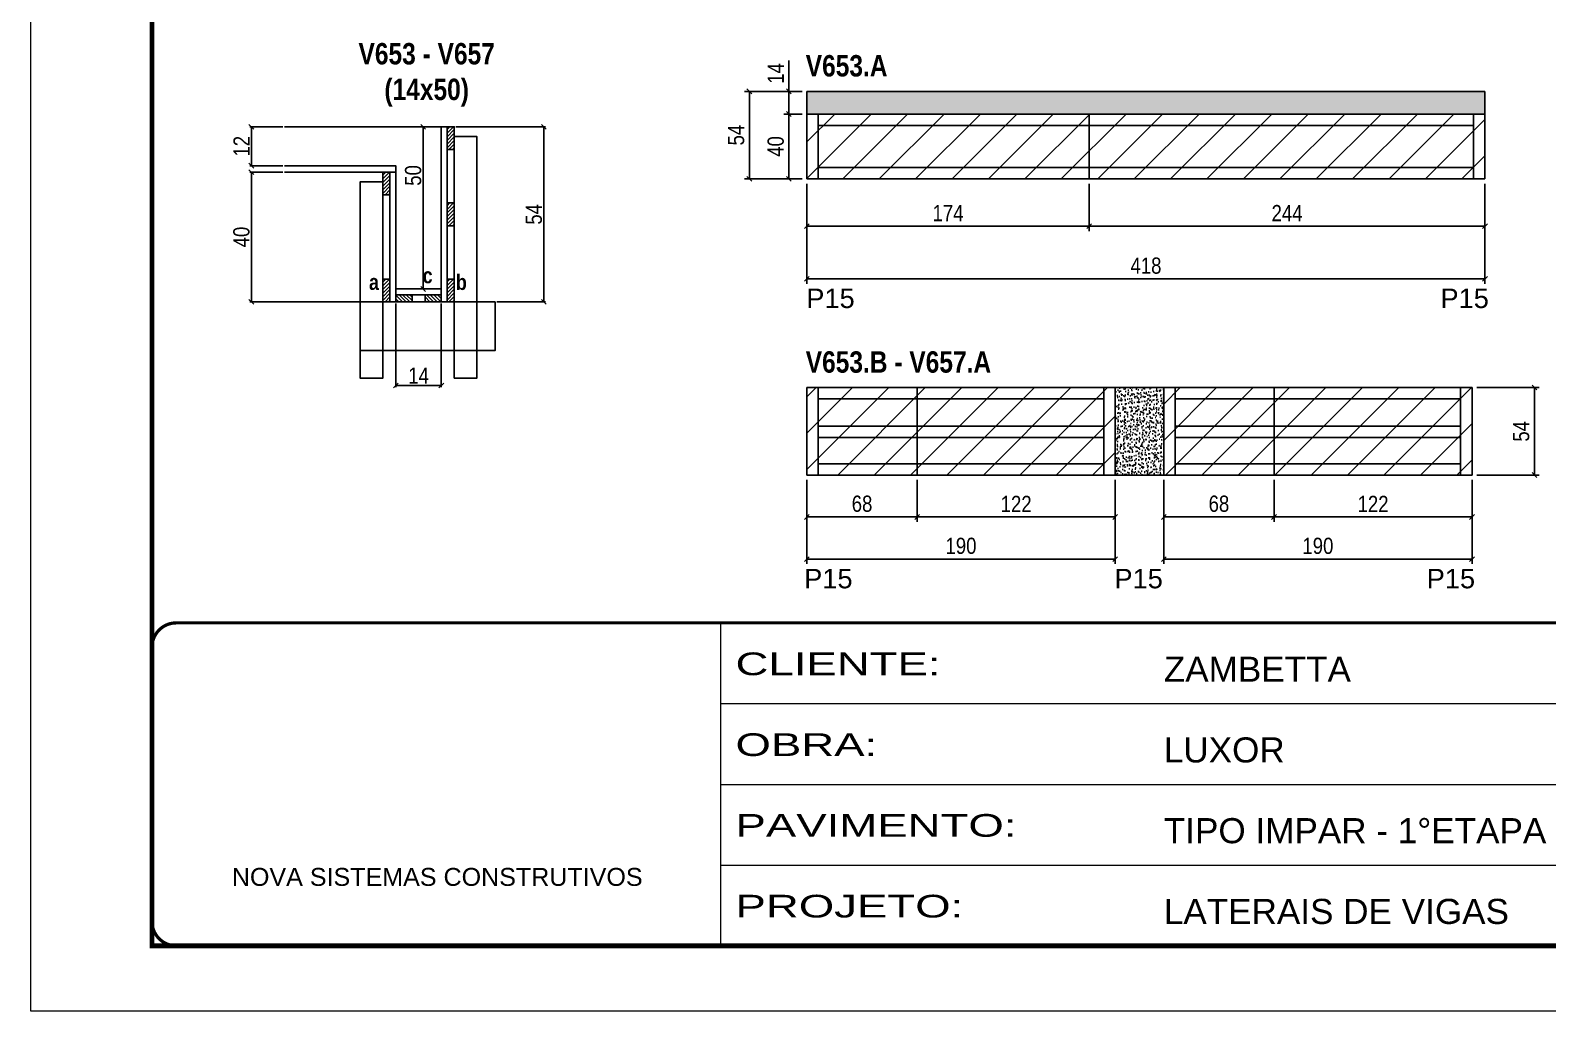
# Model space of a CAD drawing. Extents: x 3309 to 9563, y -2522 to 14608.
# Drawn here: x 8078 to 9013, y 8964 to 9568 of the extents above; entities that cross this region are included whole.
import ezdxf

# ---------------------------------------------------------------- set-up
doc = ezdxf.new("R2010")
doc.units = 0
doc.header["$PDMODE"] = 35
doc.header["$PDSIZE"] = -10
doc.linetypes.add('CONTINUO', pattern=[0])
doc.linetypes.add('DASHED', pattern=[0.75, 0.5, -0.25])
for name, color, linetype in [('5', 5, 'Continuous'), ('COTA', 241, 'Continuous'), ('detalhes', 4, 'Continuous'), ('NOMENCLATURA', 7, 'Continuous'), ('Painéis', 200, 'Continuous'), ('SARR_2.2x7', 40, 'Continuous'), ('SARR_3.5x7', 81, 'Continuous')]:
    doc.layers.add(name, color=color, linetype=linetype)
for name, color, linetype, lineweight in [('CONCRETO', 251, 'Continuous', 25), ('Folhas', 255, 'Continuous', 9), ('Hachura', 251, 'Continuous', 9), ('SARRAFO DE PRESSAO', 251, 'DASHED', 9)]:
    doc.layers.add(name, color=color, linetype=linetype, lineweight=lineweight)
doc.styles.add('ARIAL', font='arial.ttf')
doc.styles.add('COTA TECNICA', font='techl___.ttf', dxfattribs={"height": 10})
doc.styles.add('COTA TECNICA 2X', font='techl___.ttf', dxfattribs={"height": 10})
doc.styles.get("Standard").update_dxf_attribs({"font": 'arial.ttf'})
doc.styles.add('TECNICA', font='techb___.ttf', dxfattribs={"height": 10})
doc.styles.add('Tecnologia', font='')
doc.styles.get('Tecnologia').set_extended_font_data('Forgotten Futurist')
doc.dimstyles.new('PAINEL', dxfattribs={"dimtxt": 10, "dimasz": 3, "dimexe": 3, "dimexo": 3, "dimgap": 3, "dimtad": 1, "dimdec": 1, "dimzin": 12, "dimdsep": 46, "dimtxsty": 'COTA TECNICA', "dimblk1": 'OBLIQUE', "dimblk2": 'OBLIQUE', "dimsah": 1, "dimcen": 0.9, "dimclrd": 4, "dimclre": 4, "dimclrt": 240, "dimadec": 1, "dimazin": 3, "dimtfac": 1, "dimtdec": 1, "dimtmove": 0, "dimatfit": 3, "dimfxl": 1, "dimtolj": 1, "dimtzin": 12, "dimarcsym": 0})
doc.dimstyles.new('SECAO', dxfattribs={"dimscale": 0.333333, "dimtxt": 5, "dimasz": 9, "dimexe": 3, "dimexo": 3, "dimgap": 3, "dimtad": 1, "dimdec": 1, "dimlfac": 0.5, "dimzin": 12, "dimdsep": 46, "dimtxsty": 'COTA TECNICA 2X', "dimblk1": 'OBLIQUE', "dimblk2": 'OBLIQUE', "dimsah": 1, "dimcen": 0.9, "dimclrd": 4, "dimclre": 4, "dimclrt": 240, "dimadec": 1, "dimazin": 3, "dimtfac": 1, "dimtdec": 1, "dimtmove": 0, "dimatfit": 3, "dimfxl": 1, "dimtolj": 1, "dimtzin": 12, "dimarcsym": 0})

# ---------------------------------------------------------------- blocks, each defined once
blk = doc.blocks.new('9999999999')
at = {"color": 30, "linetype": 'CONTINUO'}
for p, q in [((98564.56, 34230.21), (98564.56, 34429.45)), ((98564.56, 34379.64), (99583.98, 34379.64)), ((98564.56, 34329.83), (99487.98, 34329.83)), ((98564.56, 34280.02), (99487.98, 34280.02))]:
    blk.add_line(p, q, dxfattribs=at)
at = {"color": 30, "linetype": 'CONTINUO', "const_width": 2}
blk.add_lwpolyline([(99583.98, 34230.21), (99583.98, 34414.45, 0.414214), (99568.98, 34429.45), (98228.98, 34429.45, 0.414214), (98213.98, 34414.45), (98213.98, 34245.21, 0.414214), (98228.98, 34230.21), (99583.98, 34230.21)], format="xyb", dxfattribs=at)
at = {"layer": 'Folhas'}
blk.add_lwpolyline([(98138.98, 34190.21), (99623.98, 34190.21), (99623.98, 35240.21), (98138.98, 35240.21)], close=True, dxfattribs=at)
at = {"layer": 'Folhas', "color": 30, "const_width": 3}
blk.add_lwpolyline([(98213.98, 34230.21), (99583.98, 34230.21), (99583.98, 35200.21), (98213.98, 35200.21)], close=True, dxfattribs=at)
at = {"color": 7, "linetype": 'Continuous', "ltscale": 5, "style": 'ARIAL'}
for s, height, p in [('ZAMBETTA', 15.483, (98837.68, 34393.13)), ('LUXOR', 15.483, (98837.68, 34343.32)), ('TIPO IMPAR - 1°ETAPA', 15.4829, (98837.68, 34293.51)), ('NOVA SISTEMAS CONSTRUTIVOS', 11.0592, (98263.19, 34267.21)), ('LATERAIS DE VIGAS', 15.4829, (98837.68, 34243.7))]:
    blk.add_text(s, height=height, dxfattribs=at).set_placement(p)
at = {"layer": 'Folhas', "color": 7, "style": 'Tecnologia', "width": 1.5}
for s, p in [('CLIENTE:', (98573.65, 34397.17)), ('OBRA:', (98573.65, 34347.31)), ('PAVIMENTO:', (98573.65, 34297.5)), ('PROJETO:', (98573.65, 34247.69))]:
    blk.add_text(s, height=14, dxfattribs=at).set_placement(p)
blk = doc.blocks.new('_Oblique')
at = {"color": 0, "linetype": 'ByBlock', "lineweight": -2}
blk.add_line((-0.5, -0.5), (0.5, 0.5), dxfattribs=at)
blk = doc.blocks.new('*D2557')
at = {"layer": 'COTA', "color": 4, "lineweight": -2, "transparency": 16777216}
for p, q in [((8233.45, 9480.81), (8213.1, 9480.81)), ((8214.1, 9480.81), (8214.1, 9400.81)), ((8294.15, 9400.81), (8213.1, 9400.81))]:
    blk.add_line(p, q, dxfattribs=at)
at = {"layer": 'Defpoints', "color": 0, "transparency": 16777216}
for p in [(8234.45, 9480.81), (8214.1, 9400.81), (8295.15, 9400.81, 0)]:
    blk.add_point(p, dxfattribs=at)
at = {"layer": 'COTA', "color": 4, "lineweight": -2, "transparency": 16777216, "xscale": 3, "yscale": 3, "zscale": 3}
for p, rotation in [((8214.1, 9480.81), 90), ((8214.1, 9400.81), 270)]:
    blk.add_blockref('_Oblique', p, dxfattribs=dict(at, rotation=rotation))
at = {"layer": 'COTA', "color": 240, "transparency": 16777216, "insert": (8208, 9440.81), "char_height": 10, "attachment_point": 5, "rotation": 90, "style": 'COTA TECNICA 2X'}
blk.add_mtext('\\A1;40', dxfattribs=at)
blk = doc.blocks.new('*D2558')
at = {"layer": 'COTA', "color": 4, "lineweight": -2, "transparency": 16777216}
for p, q in [((8330.15, 9508.81), (8318.98, 9508.81)), ((8319.98, 9408.81), (8319.98, 9508.81)), ((8330.15, 9408.81), (8318.98, 9408.81))]:
    blk.add_line(p, q, dxfattribs=at)
at = {"layer": 'Defpoints', "color": 0, "transparency": 16777216}
for p in [(8319.98, 9508.81), (8331.15, 9508.81), (8331.15, 9408.81)]:
    blk.add_point(p, dxfattribs=at)
at = {"layer": 'COTA', "color": 4, "lineweight": -2, "transparency": 16777216, "xscale": 3, "yscale": 3, "zscale": 3}
for p, rotation in [((8319.98, 9508.81), 90), ((8319.98, 9408.81), 270)]:
    blk.add_blockref('_Oblique', p, dxfattribs=dict(at, rotation=rotation))
at = {"layer": 'COTA', "color": 240, "transparency": 16777216, "insert": (8313.87, 9478.81), "char_height": 10, "attachment_point": 5, "rotation": 90, "style": 'COTA TECNICA 2X'}
blk.add_mtext('\\A1;50', dxfattribs=at)
blk = doc.blocks.new('*D2568')
at = {"layer": 'COTA', "color": 4, "lineweight": -2, "transparency": 16777216}
for p, q in [((8233.45, 9508.81), (8213.1, 9508.81)), ((8214.1, 9484.81), (8214.1, 9508.81)), ((8233.45, 9484.81), (8213.1, 9484.81))]:
    blk.add_line(p, q, dxfattribs=at)
at = {"layer": 'Defpoints', "color": 0, "transparency": 16777216}
for p in [(8214.1, 9508.81), (8234.45, 9508.81), (8234.45, 9484.81)]:
    blk.add_point(p, dxfattribs=at)
at = {"layer": 'COTA', "color": 4, "lineweight": -2, "transparency": 16777216, "xscale": 3, "yscale": 3, "zscale": 3}
for p, rotation in [((8214.1, 9508.81), 90), ((8214.1, 9484.81), 270)]:
    blk.add_blockref('_Oblique', p, dxfattribs=dict(at, rotation=rotation))
at = {"layer": 'COTA', "color": 240, "transparency": 16777216, "insert": (8208.05, 9496.81), "char_height": 10, "attachment_point": 5, "rotation": 90, "style": 'COTA TECNICA 2X'}
blk.add_mtext('\\A1;12', dxfattribs=at)
blk = doc.blocks.new('*D2569')
at = {"layer": 'COTA', "color": 4, "lineweight": -2, "transparency": 16777216}
for p, q in [((8340.15, 9508.81), (8395.4, 9508.81)), ((8394.4, 9400.81), (8394.4, 9508.81)), ((8365.34, 9400.81), (8395.4, 9400.81))]:
    blk.add_line(p, q, dxfattribs=at)
at = {"layer": 'Defpoints', "color": 0, "transparency": 16777216}
for p in [(8339.15, 9508.81), (8394.4, 9508.81), (8364.34, 9400.81)]:
    blk.add_point(p, dxfattribs=at)
at = {"layer": 'COTA', "color": 4, "lineweight": -2, "transparency": 16777216, "xscale": 3, "yscale": 3, "zscale": 3}
for p, rotation in [((8394.4, 9508.81), 90), ((8394.4, 9400.81), 270)]:
    blk.add_blockref('_Oblique', p, dxfattribs=dict(at, rotation=rotation))
at = {"layer": 'COTA', "color": 240, "transparency": 16777216, "insert": (8388.29, 9454.81), "char_height": 10, "attachment_point": 5, "rotation": 90, "style": 'COTA TECNICA 2X'}
blk.add_mtext('\\A1;54', dxfattribs=at)
blk = doc.blocks.new('*D2570')
at = {"layer": 'COTA', "color": 4, "lineweight": -2, "transparency": 16777216}
for p, q in [((8303.15, 9399.81), (8303.15, 9348.23)), ((8331.15, 9399.81), (8331.15, 9348.23)), ((8303.15, 9349.23), (8331.15, 9349.23))]:
    blk.add_line(p, q, dxfattribs=at)
at = {"layer": 'Defpoints', "color": 0, "transparency": 16777216}
for p in [(8303.15, 9400.81), (8331.15, 9400.81), (8331.15, 9349.23)]:
    blk.add_point(p, dxfattribs=at)
at = {"layer": 'COTA', "color": 4, "lineweight": -2, "transparency": 16777216, "xscale": 3, "yscale": 3, "zscale": 3, "rotation": 180}
blk.add_blockref('_Oblique', (8303.15, 9349.23), dxfattribs=at)
at = {"layer": 'COTA', "color": 4, "lineweight": -2, "transparency": 16777216, "xscale": 3, "yscale": 3, "zscale": 3}
blk.add_blockref('_Oblique', (8331.15, 9349.23), dxfattribs=at)
at = {"layer": 'COTA', "color": 240, "transparency": 16777216, "insert": (8317.15, 9355.3), "char_height": 10, "attachment_point": 5, "style": 'COTA TECNICA 2X'}
blk.add_mtext('\\A1;14', dxfattribs=at)
blk = doc.blocks.new('*D2571')
at = {"layer": 'COTA', "color": 4, "lineweight": -2, "transparency": 16777216}
for p, q in [((8556.54, 9473.68), (8556.54, 9412.01)), ((8974.54, 9473.68), (8974.54, 9412.01)), ((8974.54, 9415.01), (8556.54, 9415.01))]:
    blk.add_line(p, q, dxfattribs=at)
at = {"layer": 'Defpoints', "color": 0, "transparency": 16777216}
for p in [(8556.54, 9476.68), (8974.54, 9476.68), (8556.54, 9415.01)]:
    blk.add_point(p, dxfattribs=at)
at = {"layer": 'COTA', "color": 4, "lineweight": -2, "transparency": 16777216, "xscale": 3, "yscale": 3, "zscale": 3, "rotation": 180}
blk.add_blockref('_Oblique', (8556.54, 9415.01), dxfattribs=at)
at = {"layer": 'COTA', "color": 4, "lineweight": -2, "transparency": 16777216, "xscale": 3, "yscale": 3, "zscale": 3}
blk.add_blockref('_Oblique', (8974.54, 9415.01), dxfattribs=at)
at = {"layer": 'COTA', "color": 240, "transparency": 16777216, "insert": (8765.54, 9423.11), "char_height": 10, "attachment_point": 5, "style": 'COTA TECNICA'}
blk.add_mtext('\\A1;418', dxfattribs=at)
blk = doc.blocks.new('*D2572')
at = {"layer": 'COTA', "color": 4, "lineweight": -2, "transparency": 16777216}
for p, q in [((8730.54, 9473.68), (8730.54, 9444.5)), ((8974.54, 9473.68), (8974.54, 9444.5)), ((8974.54, 9447.5), (8730.54, 9447.5))]:
    blk.add_line(p, q, dxfattribs=at)
at = {"layer": 'Defpoints', "color": 0, "transparency": 16777216}
for p in [(8730.54, 9476.68), (8974.54, 9476.68), (8730.54, 9447.5)]:
    blk.add_point(p, dxfattribs=at)
at = {"layer": 'COTA', "color": 4, "lineweight": -2, "transparency": 16777216, "xscale": 3, "yscale": 3, "zscale": 3, "rotation": 180}
blk.add_blockref('_Oblique', (8730.54, 9447.5), dxfattribs=at)
at = {"layer": 'COTA', "color": 4, "lineweight": -2, "transparency": 16777216, "xscale": 3, "yscale": 3, "zscale": 3}
blk.add_blockref('_Oblique', (8974.54, 9447.5), dxfattribs=at)
at = {"layer": 'COTA', "color": 240, "transparency": 16777216, "insert": (8852.54, 9455.57), "char_height": 10, "attachment_point": 5, "style": 'COTA TECNICA'}
blk.add_mtext('\\A1;244', dxfattribs=at)
blk = doc.blocks.new('*D2573')
at = {"layer": 'COTA', "color": 4, "lineweight": -2, "transparency": 16777216}
for p, q in [((8556.54, 9473.68), (8556.54, 9444.5)), ((8730.54, 9473.68), (8730.54, 9444.5)), ((8730.54, 9447.5), (8556.54, 9447.5))]:
    blk.add_line(p, q, dxfattribs=at)
at = {"layer": 'Defpoints', "color": 0, "transparency": 16777216}
for p in [(8556.54, 9476.68), (8730.54, 9476.68), (8556.54, 9447.5)]:
    blk.add_point(p, dxfattribs=at)
at = {"layer": 'COTA', "color": 4, "lineweight": -2, "transparency": 16777216, "xscale": 3, "yscale": 3, "zscale": 3, "rotation": 180}
blk.add_blockref('_Oblique', (8556.54, 9447.5), dxfattribs=at)
at = {"layer": 'COTA', "color": 4, "lineweight": -2, "transparency": 16777216, "xscale": 3, "yscale": 3, "zscale": 3}
blk.add_blockref('_Oblique', (8730.54, 9447.5), dxfattribs=at)
at = {"layer": 'COTA', "color": 240, "transparency": 16777216, "insert": (8643.54, 9455.57), "char_height": 10, "attachment_point": 5, "style": 'COTA TECNICA'}
blk.add_mtext('\\A1;174', dxfattribs=at)
blk = doc.blocks.new('*D2574')
at = {"layer": 'COTA', "color": 4, "lineweight": -2, "transparency": 16777216}
for p, q in [((8553.54, 9516.68), (8542.43, 9516.68)), ((8545.43, 9516.68), (8545.43, 9476.68)), ((8553.54, 9476.68), (8542.43, 9476.68))]:
    blk.add_line(p, q, dxfattribs=at)
at = {"layer": 'Defpoints', "color": 0, "transparency": 16777216}
for p in [(8556.54, 9516.68), (8545.43, 9476.68), (8556.54, 9476.68)]:
    blk.add_point(p, dxfattribs=at)
at = {"layer": 'COTA', "color": 4, "lineweight": -2, "transparency": 16777216, "xscale": 3, "yscale": 3, "zscale": 3}
for p, rotation in [((8545.43, 9516.68), 90), ((8545.43, 9476.68), 270)]:
    blk.add_blockref('_Oblique', p, dxfattribs=dict(at, rotation=rotation))
at = {"layer": 'COTA', "color": 240, "transparency": 16777216, "insert": (8537.33, 9496.68), "char_height": 10, "attachment_point": 5, "rotation": 90, "style": 'COTA TECNICA'}
blk.add_mtext('\\A1;40', dxfattribs=at)
blk = doc.blocks.new('*D2575')
at = {"layer": 'COTA', "color": 4, "lineweight": -2, "transparency": 16777216}
for p, q in [((8545.43, 9530.68), (8545.43, 9549.79)), ((8553.54, 9530.68), (8542.43, 9530.68)), ((8545.43, 9516.68), (8545.43, 9530.68)), ((8553.54, 9516.68), (8542.43, 9516.68))]:
    blk.add_line(p, q, dxfattribs=at)
at = {"layer": 'Defpoints', "color": 0, "transparency": 16777216}
for p in [(8545.43, 9530.68), (8556.54, 9530.68), (8556.54, 9516.68)]:
    blk.add_point(p, dxfattribs=at)
at = {"layer": 'COTA', "color": 4, "lineweight": -2, "transparency": 16777216, "xscale": 3, "yscale": 3, "zscale": 3}
for p, rotation in [((8545.43, 9530.68), 90), ((8545.43, 9516.68), 270)]:
    blk.add_blockref('_Oblique', p, dxfattribs=dict(at, rotation=rotation))
at = {"layer": 'COTA', "color": 240, "transparency": 16777216, "insert": (8537.35, 9541.74), "char_height": 10, "attachment_point": 5, "rotation": 90, "style": 'COTA TECNICA'}
blk.add_mtext('\\A1;14', dxfattribs=at)
blk = doc.blocks.new('*D2576')
at = {"layer": 'COTA', "color": 4, "lineweight": -2, "transparency": 16777216}
for p, q in [((8553.54, 9530.68), (8518.07, 9530.68)), ((8521.07, 9476.68), (8521.07, 9530.68)), ((8553.54, 9476.68), (8518.07, 9476.68))]:
    blk.add_line(p, q, dxfattribs=at)
at = {"layer": 'Defpoints', "color": 0, "transparency": 16777216}
for p in [(8521.07, 9530.68), (8556.54, 9530.68), (8556.54, 9476.68)]:
    blk.add_point(p, dxfattribs=at)
at = {"layer": 'COTA', "color": 4, "lineweight": -2, "transparency": 16777216, "xscale": 3, "yscale": 3, "zscale": 3}
for p, rotation in [((8521.07, 9530.68), 90), ((8521.07, 9476.68), 270)]:
    blk.add_blockref('_Oblique', p, dxfattribs=dict(at, rotation=rotation))
at = {"layer": 'COTA', "color": 240, "transparency": 16777216, "insert": (8512.96, 9503.68), "char_height": 10, "attachment_point": 5, "rotation": 90, "style": 'COTA TECNICA'}
blk.add_mtext('\\A1;54', dxfattribs=at)
blk = doc.blocks.new('*D2577')
at = {"layer": 'COTA', "color": 4, "lineweight": -2, "transparency": 16777216}
for p, q in [((8556.54, 9290.95), (8556.54, 9239.12)), ((8746.54, 9290.95), (8746.54, 9239.12)), ((8556.54, 9242.12), (8746.54, 9242.12))]:
    blk.add_line(p, q, dxfattribs=at)
at = {"layer": 'Defpoints', "color": 0, "transparency": 16777216}
for p in [(8556.54, 9293.95), (8746.54, 9293.95), (8746.54, 9242.12)]:
    blk.add_point(p, dxfattribs=at)
at = {"layer": 'COTA', "color": 4, "lineweight": -2, "transparency": 16777216, "xscale": 3, "yscale": 3, "zscale": 3, "rotation": 180}
blk.add_blockref('_Oblique', (8556.54, 9242.12), dxfattribs=at)
at = {"layer": 'COTA', "color": 4, "lineweight": -2, "transparency": 16777216, "xscale": 3, "yscale": 3, "zscale": 3}
blk.add_blockref('_Oblique', (8746.54, 9242.12), dxfattribs=at)
at = {"layer": 'COTA', "color": 240, "transparency": 16777216, "insert": (8651.54, 9250.25), "char_height": 10, "attachment_point": 5, "style": 'COTA TECNICA'}
blk.add_mtext('\\A1;190', dxfattribs=at)
blk = doc.blocks.new('*D2578')
at = {"layer": 'COTA', "color": 4, "lineweight": -2, "transparency": 16777216}
for p, q in [((8556.54, 9290.95), (8556.54, 9265.11)), ((8624.54, 9290.95), (8624.54, 9265.11)), ((8556.54, 9268.11), (8624.54, 9268.11))]:
    blk.add_line(p, q, dxfattribs=at)
at = {"layer": 'Defpoints', "color": 0, "transparency": 16777216}
for p in [(8556.54, 9293.95), (8624.54, 9293.95), (8624.54, 9268.11)]:
    blk.add_point(p, dxfattribs=at)
at = {"layer": 'COTA', "color": 4, "lineweight": -2, "transparency": 16777216, "xscale": 3, "yscale": 3, "zscale": 3, "rotation": 180}
blk.add_blockref('_Oblique', (8556.54, 9268.11), dxfattribs=at)
at = {"layer": 'COTA', "color": 4, "lineweight": -2, "transparency": 16777216, "xscale": 3, "yscale": 3, "zscale": 3}
blk.add_blockref('_Oblique', (8624.54, 9268.11), dxfattribs=at)
at = {"layer": 'COTA', "color": 240, "transparency": 16777216, "insert": (8590.54, 9276.23), "char_height": 10, "attachment_point": 5, "style": 'COTA TECNICA'}
blk.add_mtext('\\A1;68', dxfattribs=at)
blk = doc.blocks.new('*D2579')
at = {"layer": 'COTA', "color": 4, "lineweight": -2, "transparency": 16777216}
for p, q in [((8624.54, 9290.95), (8624.54, 9265.11)), ((8746.54, 9290.95), (8746.54, 9265.11)), ((8624.54, 9268.11), (8746.54, 9268.11))]:
    blk.add_line(p, q, dxfattribs=at)
at = {"layer": 'Defpoints', "color": 0, "transparency": 16777216}
for p in [(8624.54, 9293.95), (8746.54, 9293.95), (8746.54, 9268.11)]:
    blk.add_point(p, dxfattribs=at)
at = {"layer": 'COTA', "color": 4, "lineweight": -2, "transparency": 16777216, "xscale": 3, "yscale": 3, "zscale": 3, "rotation": 180}
blk.add_blockref('_Oblique', (8624.54, 9268.11), dxfattribs=at)
at = {"layer": 'COTA', "color": 4, "lineweight": -2, "transparency": 16777216, "xscale": 3, "yscale": 3, "zscale": 3}
blk.add_blockref('_Oblique', (8746.54, 9268.11), dxfattribs=at)
at = {"layer": 'COTA', "color": 240, "transparency": 16777216, "insert": (8685.54, 9276.17), "char_height": 10, "attachment_point": 5, "style": 'COTA TECNICA'}
blk.add_mtext('\\A1;122', dxfattribs=at)
blk = doc.blocks.new('*D2580')
at = {"layer": 'COTA', "color": 4, "lineweight": -2, "transparency": 16777216}
for p, q in [((8776.54, 9290.95), (8776.54, 9239.12)), ((8966.54, 9290.95), (8966.54, 9239.12)), ((8776.54, 9242.12), (8966.54, 9242.12))]:
    blk.add_line(p, q, dxfattribs=at)
at = {"layer": 'Defpoints', "color": 0, "transparency": 16777216}
for p in [(8776.54, 9293.95), (8966.54, 9293.95), (8966.54, 9242.12)]:
    blk.add_point(p, dxfattribs=at)
at = {"layer": 'COTA', "color": 4, "lineweight": -2, "transparency": 16777216, "xscale": 3, "yscale": 3, "zscale": 3, "rotation": 180}
blk.add_blockref('_Oblique', (8776.54, 9242.12), dxfattribs=at)
at = {"layer": 'COTA', "color": 4, "lineweight": -2, "transparency": 16777216, "xscale": 3, "yscale": 3, "zscale": 3}
blk.add_blockref('_Oblique', (8966.54, 9242.12), dxfattribs=at)
at = {"layer": 'COTA', "color": 240, "transparency": 16777216, "insert": (8871.54, 9250.25), "char_height": 10, "attachment_point": 5, "style": 'COTA TECNICA'}
blk.add_mtext('\\A1;190', dxfattribs=at)
blk = doc.blocks.new('*D2581')
at = {"layer": 'COTA', "color": 4, "lineweight": -2, "transparency": 16777216}
for p, q in [((8776.54, 9290.95), (8776.54, 9265.11)), ((8844.54, 9290.95), (8844.54, 9265.11)), ((8776.54, 9268.11), (8844.54, 9268.11))]:
    blk.add_line(p, q, dxfattribs=at)
at = {"layer": 'Defpoints', "color": 0, "transparency": 16777216}
for p in [(8776.54, 9293.95), (8844.54, 9293.95), (8844.54, 9268.11)]:
    blk.add_point(p, dxfattribs=at)
at = {"layer": 'COTA', "color": 4, "lineweight": -2, "transparency": 16777216, "xscale": 3, "yscale": 3, "zscale": 3, "rotation": 180}
blk.add_blockref('_Oblique', (8776.54, 9268.11), dxfattribs=at)
at = {"layer": 'COTA', "color": 4, "lineweight": -2, "transparency": 16777216, "xscale": 3, "yscale": 3, "zscale": 3}
blk.add_blockref('_Oblique', (8844.54, 9268.11), dxfattribs=at)
at = {"layer": 'COTA', "color": 240, "transparency": 16777216, "insert": (8810.54, 9276.23), "char_height": 10, "attachment_point": 5, "style": 'COTA TECNICA'}
blk.add_mtext('\\A1;68', dxfattribs=at)
blk = doc.blocks.new('*D2582')
at = {"layer": 'COTA', "color": 4, "lineweight": -2, "transparency": 16777216}
for p, q in [((8844.54, 9290.95), (8844.54, 9265.11)), ((8966.54, 9290.95), (8966.54, 9265.11)), ((8844.54, 9268.11), (8966.54, 9268.11))]:
    blk.add_line(p, q, dxfattribs=at)
at = {"layer": 'Defpoints', "color": 0, "transparency": 16777216}
for p in [(8844.54, 9293.95), (8966.54, 9293.95), (8966.54, 9268.11)]:
    blk.add_point(p, dxfattribs=at)
at = {"layer": 'COTA', "color": 4, "lineweight": -2, "transparency": 16777216, "xscale": 3, "yscale": 3, "zscale": 3, "rotation": 180}
blk.add_blockref('_Oblique', (8844.54, 9268.11), dxfattribs=at)
at = {"layer": 'COTA', "color": 4, "lineweight": -2, "transparency": 16777216, "xscale": 3, "yscale": 3, "zscale": 3}
blk.add_blockref('_Oblique', (8966.54, 9268.11), dxfattribs=at)
at = {"layer": 'COTA', "color": 240, "transparency": 16777216, "insert": (8905.54, 9276.17), "char_height": 10, "attachment_point": 5, "style": 'COTA TECNICA'}
blk.add_mtext('\\A1;122', dxfattribs=at)
blk = doc.blocks.new('*D2560')
at = {"layer": 'COTA', "color": 4, "lineweight": -2, "transparency": 16777216}
for p, q in [((8969.54, 9347.95), (9008.02, 9347.95)), ((9005.02, 9347.95), (9005.02, 9293.95)), ((8969.54, 9293.95), (9008.02, 9293.95))]:
    blk.add_line(p, q, dxfattribs=at)
at = {"layer": 'Defpoints', "color": 0, "transparency": 16777216}
for p in [(8966.54, 9347.95), (8966.54, 9293.95), (9005.02, 9293.95)]:
    blk.add_point(p, dxfattribs=at)
at = {"layer": 'COTA', "color": 4, "lineweight": -2, "transparency": 16777216, "xscale": 3, "yscale": 3, "zscale": 3}
for p, rotation in [((9005.02, 9347.95), 90), ((9005.02, 9293.95), 270)]:
    blk.add_blockref('_Oblique', p, dxfattribs=dict(at, rotation=rotation))
at = {"layer": 'COTA', "color": 240, "transparency": 16777216, "insert": (8996.91, 9320.95), "char_height": 10, "attachment_point": 5, "rotation": 90, "style": 'COTA TECNICA'}
blk.add_mtext('\\A1;54', dxfattribs=at)

msp = doc.modelspace()

# ---------------------------------------------------------------- hatches: boundary and pattern name
at = {"layer": 'COTA'}
h = msp.add_hatch(dxfattribs=at)
h.set_pattern_fill('AR-CONC', color=256, scale=0.03)
h.set_pattern_definition([(50, (1587.61, -1336.982), (5.46554, -0.4781726), [0.5715, -6.2865]), (355, (1587.61, -1336.982), (-1.0573026, 5.7317054), [0.4572, -5.0292175]), (100.451445, (1588.0656, -1337.0217), (4.4082374, 5.2535326), [0.4857003, -5.3427073]), (46.1842, (1587.61, -1335.458), (8.1323712, -1.26127), [0.85725, -9.42975]), (96.63556, (1588.288, -1335.563), (7.122124, 7.4227837), [0.7285507, -8.014068]), (351.18415, (1587.61, -1335.458), (7.122124, 7.422784), [0.685799, -7.543792]), (21, (1588.372, -1335.839), (4.5484317, -3.067956), [0.5715, -6.2865]), (326, (1588.372, -1335.839), (1.8540609, 5.525639), [0.4572, -5.0292]), (71.451445, (1588.751, -1336.0945), (6.4024926, 2.457683), [0.4857003, -5.3426981]), (37.5, (1587.6101, -1336.9818), (0.0926581, 2.53665117), [0, -4.96824, 0, -5.1054, 0, -5.04825]), (7.5, (1587.61, -1336.9818), (2.0045899, 3.00541724), [0, -2.91084, 0, -4.85394, 0, -1.92405]), (327.5, (1585.9108, -1336.9818), (4.06771786, -0.17186232), [0, -1.905, 0, -5.9436, 0, -7.8867]), (317.5, (1585.149, -1336.9818), (4.4438754, 0.7627947), [0, -2.4765, 0, -3.94716, 0, -5.6007])])
h.paths.add_polyline_path([(8974.54, 9516.68), (8974.54, 9530.68), (8556.54, 9530.68), (8556.54, 9516.68)])
h = msp.add_hatch(dxfattribs=at)
h.set_pattern_fill('AR-CONC', color=256, scale=0.03)
h.set_pattern_definition([(50, (0, -11.5227), (5.46554, -0.4781726), [0.5715, -6.2865]), (355, (0, -11.523), (-1.0573026, 5.7317054), [0.4572, -5.0292175]), (100.451445, (0.4555, -11.5626), (4.4082374, 5.2535326), [0.4857003, -5.3427073]), (46.1842, (0, -9.999), (8.1323712, -1.26127), [0.85725, -9.42975]), (96.63556, (0.678, -10.104), (7.122124, 7.4227837), [0.7285507, -8.014068]), (351.18415, (0, -9.999), (7.122124, 7.422784), [0.685799, -7.543792]), (21, (0.762, -10.3797), (4.5484317, -3.067956), [0.5715, -6.2865]), (326, (0.762, -10.38), (1.8540609, 5.525639), [0.4572, -5.0292]), (71.451445, (1.141, -10.6354), (6.4024926, 2.457683), [0.4857003, -5.3426981]), (37.5, (0, -11.5227), (0.0926581, 2.53665117), [0, -4.96824, 0, -5.1054, 0, -5.04825]), (7.5, (0, -11.5227), (2.0045899, 3.00541724), [0, -2.91084, 0, -4.85394, 0, -1.92405]), (327.5, (-1.6993, -11.5227), (4.06771786, -0.17186232), [0, -1.905, 0, -5.9436, 0, -7.8867]), (317.5, (-2.4613, -11.5227), (4.4438754, 0.7627947), [0, -2.4765, 0, -3.94716, 0, -5.6007])])
h.paths.add_polyline_path([(8776.54, 9347.95), (8746.54, 9347.95), (8746.54, 9293.95), (8776.54, 9293.95)])
at = {"layer": 'Hachura', "linetype": 'ByBlock'}
h = msp.add_hatch(dxfattribs=at)
h.set_pattern_fill('ANSI31', color=256, scale=5)
h.paths.add_polyline_path([(8974.54, 9516.68), (8556.54, 9516.68), (8556.54, 9476.68), (8974.54, 9476.68)])
h.paths.add_polyline_path([(9236.17, 9516.68), (9064.17, 9516.68), (9064.17, 9476.68), (9236.17, 9476.68)])
h.paths.add_polyline_path([(9480.17, 9516.68), (9236.17, 9516.68), (9236.17, 9476.68), (9480.17, 9476.68)])
h.paths.add_polyline_path([(8966.54, 9347.95), (8844.54, 9347.95), (8844.54, 9293.95), (8966.54, 9293.95)])
h.paths.add_polyline_path([(8844.54, 9347.95), (8776.54, 9347.95), (8776.54, 9293.95), (8844.54, 9293.95)])
h.paths.add_polyline_path([(8746.54, 9347.95), (8624.54, 9347.95), (8624.54, 9293.95), (8746.54, 9293.95)])
h.paths.add_polyline_path([(8624.54, 9347.95), (8556.54, 9347.95), (8556.54, 9293.95), (8624.54, 9293.95)])
at = {"layer": 'SARR_2.2x7'}
h = msp.add_hatch(dxfattribs=at)
h.set_pattern_fill('ANSI31', color=256, scale=0.5)
h.set_pattern_definition([(45, (-115227.018, -23726.729), (-1.122532015, 1.122532015), [])])
h.paths.add_polyline_path([(8339.15, 9494.81), (8334.75, 9494.81), (8334.75, 9508.81), (8339.15, 9508.81)])
h = msp.add_hatch(dxfattribs=at)
h.set_pattern_fill('ANSI31', color=256, scale=0.5)
h.set_pattern_definition([(45, (-115217.018, -23754.729), (-1.122532015, 1.122532015), [])])
h.paths.add_polyline_path([(8295.15, 9466.81), (8299.55, 9466.81), (8299.55, 9480.81), (8295.15, 9480.81)])
h = msp.add_hatch(dxfattribs=at)
h.set_pattern_fill('ANSI31', color=256, scale=0.5)
h.set_pattern_definition([(45, (-115227.018, -23773.729), (-1.122532015, 1.122532015), [])])
h.paths.add_polyline_path([(8339.15, 9447.81), (8334.75, 9447.81), (8334.75, 9461.81), (8339.15, 9461.81)])
h = msp.add_hatch(dxfattribs=at)
h.set_pattern_fill('ANSI31', color=256, scale=0.5)
h.set_pattern_definition([(45, (-115217.018, -23820.729), (-1.122532015, 1.122532015), [])])
h.paths.add_polyline_path([(8295.15, 9400.81), (8299.55, 9400.81), (8299.55, 9414.81), (8295.15, 9414.81)])
h = msp.add_hatch(dxfattribs=at)
h.set_pattern_fill('ANSI31', color=256, scale=0.5)
h.set_pattern_definition([(45, (-115227.018, -23820.729), (-1.122532015, 1.122532015), [])])
h.paths.add_polyline_path([(8339.15, 9400.81), (8334.75, 9400.81), (8334.75, 9414.81), (8339.15, 9414.81)])
h = msp.add_hatch(dxfattribs=at)
h.set_pattern_fill('ANSI31', color=256, scale=0.5, angle=90)
h.set_pattern_definition([(135, (41538.6903, -114111.36), (-1.122532015, -1.122532015), [])])
h.paths.add_polyline_path([(8313.15, 9400.81), (8313.15, 9405.21), (8303.15, 9405.21), (8303.15, 9400.81)])
h = msp.add_hatch(dxfattribs=at)
h.set_pattern_fill('ANSI31', color=256, scale=0.5, angle=90)
h.set_pattern_definition([(135, (41528.6903, -114111.36), (-1.122532015, -1.122532015), [])])
h.paths.add_polyline_path([(8321.15, 9405.21), (8321.15, 9400.81), (8331.15, 9400.81), (8331.15, 9405.21)])

# ---------------------------------------------------------------- linework, layer by layer
at = {"layer": 'CONCRETO', "linetype": 'Continuous'}
msp.add_line((8339.15, 9508.81), (8234.45, 9508.81), dxfattribs=at)
at = {"layer": 'COTA'}
for p, q in [((8556.54, 9516.68), (8556.54, 9530.68)), ((8556.54, 9530.68), (8974.54, 9530.68)), ((8974.54, 9530.68), (8974.54, 9516.68)), ((8746.54, 9347.95), (8776.54, 9347.95)), ((8746.54, 9293.95), (8776.54, 9293.95))]:
    msp.add_line(p, q, dxfattribs=at)
at = {"layer": 'Painéis', "linetype": 'ByBlock'}
for p, q in [((8556.54, 9476.68), (8556.54, 9516.68)), ((8556.54, 9516.68), (8974.54, 9516.68)), ((8730.54, 9516.68), (8730.54, 9476.68)), ((8974.54, 9516.68), (8974.54, 9476.68)), ((8974.54, 9476.68), (8556.54, 9476.68)), ((8746.54, 9347.95), (8556.54, 9347.95)), ((8556.54, 9347.95), (8556.54, 9293.95)), ((8624.54, 9347.95), (8624.54, 9293.95)), ((8746.54, 9293.95), (8746.54, 9347.95)), ((8966.54, 9347.95), (8776.54, 9347.95)), ((8776.54, 9347.95), (8776.54, 9293.95)), ((8844.54, 9347.95), (8844.54, 9293.95)), ((8966.54, 9293.95), (8966.54, 9347.95)), ((8556.54, 9293.95), (8746.54, 9293.95)), ((8776.54, 9293.95), (8966.54, 9293.95))]:
    msp.add_line(p, q, dxfattribs=at)
at = {"layer": 'Painéis', "linetype": 'Continuous'}
for points in [[(8334.75, 9400.81), (8334.75, 9508.81), (8331.15, 9508.81), (8331.15, 9400.81)], [(8299.55, 9400.81), (8299.55, 9480.81), (8303.15, 9480.81), (8303.15, 9400.81)], [(8331.15, 9408.81), (8303.15, 9408.81), (8303.15, 9405.21), (8331.15, 9405.21)]]:
    msp.add_lwpolyline(points, close=True, dxfattribs=at)
at = {"layer": 'Painéis', "linetype": 'Continuous', "elevation": 0}
msp.add_lwpolyline([(8234.45, 9480.81), (8303.15, 9480.81), (8303.15, 9484.81), (8234.45, 9484.81)], dxfattribs=at)
at = {"layer": 'SARR_2.2x7', "linetype": 'Continuous'}
for p, q in [((8563.54, 9516.68), (8563.54, 9476.68)), ((8967.54, 9476.68), (8967.54, 9516.68)), ((8730.54, 9509.68), (8563.54, 9509.68)), ((8967.54, 9509.68), (8730.54, 9509.68)), ((8730.54, 9483.68), (8563.54, 9483.68)), ((8967.54, 9483.68), (8730.54, 9483.68)), ((8563.54, 9293.95), (8563.54, 9347.95)), ((8739.54, 9293.95), (8739.54, 9347.95)), ((8783.54, 9293.95), (8783.54, 9347.95)), ((8959.54, 9293.95), (8959.54, 9347.95)), ((8563.54, 9340.95), (8624.54, 9340.95)), ((8624.54, 9340.95), (8739.54, 9340.95)), ((8783.54, 9340.95), (8844.54, 9340.95)), ((8844.54, 9340.95), (8959.54, 9340.95)), ((8563.54, 9324.1), (8624.54, 9324.1)), ((8563.54, 9317.1), (8624.54, 9317.1)), ((8624.54, 9324.1), (8739.54, 9324.1)), ((8624.54, 9317.1), (8739.54, 9317.1)), ((8783.54, 9324.1), (8844.54, 9324.1)), ((8783.54, 9317.1), (8844.54, 9317.1)), ((8844.54, 9324.1), (8959.54, 9324.1)), ((8844.54, 9317.1), (8959.54, 9317.1)), ((8563.54, 9300.95), (8624.54, 9300.95)), ((8624.54, 9300.95), (8739.54, 9300.95)), ((8783.54, 9300.95), (8844.54, 9300.95)), ((8844.54, 9300.95), (8959.54, 9300.95))]:
    msp.add_line(p, q, dxfattribs=at)
at = {"layer": 'SARR_2.2x7'}
for points in [[(8334.75, 9508.81), (8334.75, 9494.81), (8339.15, 9494.81), (8339.15, 9508.81)], [(8299.55, 9480.81), (8299.55, 9466.81), (8295.15, 9466.81), (8295.15, 9480.81)], [(8334.75, 9461.81), (8334.75, 9447.81), (8339.15, 9447.81), (8339.15, 9461.81)], [(8299.55, 9414.81), (8299.55, 9400.81), (8295.15, 9400.81), (8295.15, 9414.81)], [(8334.75, 9414.81), (8334.75, 9400.81), (8339.15, 9400.81), (8339.15, 9414.81)], [(8303.15, 9405.21), (8313.15, 9405.21), (8313.15, 9400.81), (8303.15, 9400.81)], [(8331.15, 9405.21), (8321.15, 9405.21), (8321.15, 9400.81), (8331.15, 9400.81)]]:
    msp.add_lwpolyline(points, close=True, dxfattribs=at)
at = {"layer": 'SARR_3.5x7'}
for points in [[(8339.15, 9502.81), (8353.15, 9502.81), (8353.15, 9353.83), (8339.15, 9353.83)], [(8295.15, 9474.81), (8281.15, 9474.81), (8281.15, 9353.83), (8295.15, 9353.83)], [(8281.15, 9400.81), (8364.34, 9400.81), (8364.34, 9370.72), (8281.15, 9370.72)]]:
    msp.add_lwpolyline(points, close=True, dxfattribs=at)

# ---------------------------------------------------------------- block references
at = {"layer": 'SARRAFO DE PRESSAO', "color": 6, "linetype": 'ByBlock'}
msp.add_blockref('9999999999', (-90061.11, -25226.65), dxfattribs=at)

# ---------------------------------------------------------------- texts
at = {"layer": '5', "linetype": 'Continuous'}
for rotation, p in [(0.00004, (8556.19, 9397)), (0.00004, (8947.09, 9397)), (0.00004, (8554.87, 9224.11)), (359.99996, (8746.13, 9224.11)), (359.99996, (8938.62, 9224.11))]:
    msp.add_text('P15', height=12, rotation=rotation, dxfattribs=at).set_placement(p)
at = {"layer": 'detalhes', "style": 'TECNICA'}
for s, p in [('c', (8319.7, 9412.28)), ('a', (8286.63, 9408.17)), ('b', (8340.19, 9408.16))]:
    msp.add_text(s, height=9.6, dxfattribs=at).set_placement(p)
at = {"layer": 'NOMENCLATURA', "style": 'TECNICA'}
for s, p in [('V653.A', (8555.82, 9539.86)), ('V653.B - V657.A', (8555.82, 9357.13))]:
    msp.add_text(s, height=13.2, dxfattribs=at).set_placement(p)
at = {"layer": 'NOMENCLATURA', "insert": (8322.18, 9560.5), "char_height": 13.2, "attachment_point": 2, "style": 'TECNICA'}
msp.add_mtext_dynamic_manual_height_columns('V653 - V657\\P(14x50)', width=300.2766, gutter_width=1, heights=[0], dxfattribs=at)

# ---------------------------------------------------------------- dimensions: what is measured, and where the dimension line sits
at = {"layer": 'COTA'}
for base, p1, p2, angle, dimstyle, picture, middle in [((8545.43, 9530.68), (8556.54, 9516.68), (8556.54, 9530.68), 90, 'PAINEL', '*D2575', (8537.35, 9541.74)), ((8521.07, 9530.68), (8556.54, 9476.68), (8556.54, 9530.68), 90, 'PAINEL', '*D2576', (8512.96, 9503.68)), ((8545.43, 9476.68), (8556.54, 9516.68), (8556.54, 9476.68), 90, 'PAINEL', '*D2574', (8537.33, 9496.68)), ((8214.1, 9508.81), (8234.45, 9484.81), (8234.45, 9508.81), 90, 'SECAO', '*D2568', (8208.05, 9496.81)), ((8394.4, 9508.81), (8364.34, 9400.81), (8339.15, 9508.81), 90, 'SECAO', '*D2569', (8388.29, 9454.81)), ((8214.1, 9400.81, 0), (8234.45, 9480.81), (8295.15, 9400.81), 90, 'SECAO', '*D2557', (8208, 9440.81, 0)), ((8730.54, 9447.5), (8974.54, 9476.68), (8730.54, 9476.68), 180, 'PAINEL', '*D2572', (8852.54, 9455.57)), ((9005.02, 9293.95), (8966.54, 9347.95), (8966.54, 9293.95), 90, 'PAINEL', '*D2560', (8996.91, 9320.95)), ((8746.54, 9242.12), (8556.54, 9293.95), (8746.54, 9293.95), 180, 'PAINEL', '*D2577', (8651.54, 9250.25)), ((8966.54, 9242.12), (8776.54, 9293.95), (8966.54, 9293.95), 180, 'PAINEL', '*D2580', (8871.54, 9250.25))]:
    dim = msp.add_linear_dim(base=base, p1=p1, p2=p2, angle=angle, dimstyle=dimstyle, dxfattribs=at)
    dim.commit()
    dim.dimension.update_dxf_attribs({"geometry": picture, "text_midpoint": middle})
dim = msp.add_linear_dim(base=(8319.98, 9508.81), p1=(8331.15, 9408.81), p2=(8331.15, 9508.81), angle=90, dimstyle='SECAO', dxfattribs=at)
dim.commit()
dim.dimension.update_dxf_attribs({"geometry": '*D2558', "text_midpoint": (8319.98, 9478.81), "dimtype": 160})
for base, p1, p2, dimstyle, picture, middle in [((8556.54, 9415.01), (8974.54, 9476.68), (8556.54, 9476.68), 'PAINEL', '*D2571', (8765.54, 9423.11)), ((8331.15, 9349.23), (8303.15, 9400.81), (8331.15, 9400.81), 'SECAO', '*D2570', (8317.15, 9355.3)), ((8624.54, 9268.11), (8556.54, 9293.95), (8624.54, 9293.95), 'PAINEL', '*D2578', (8590.54, 9276.23)), ((8844.54, 9268.11), (8776.54, 9293.95), (8844.54, 9293.95), 'PAINEL', '*D2581', (8810.54, 9276.23))]:
    dim = msp.add_linear_dim(base=base, p1=p1, p2=p2, dimstyle=dimstyle, dxfattribs=at)
    dim.commit()
    dim.dimension.update_dxf_attribs({"geometry": picture, "text_midpoint": middle})
dim = msp.add_linear_dim(base=(8556.54, 9447.5), p1=(8730.54, 9476.68), p2=(8556.54, 9476.68), angle=180, dimstyle='PAINEL', override={"dimtmove": 1}, dxfattribs=at)
dim.commit()
dim.dimension.update_dxf_attribs({"geometry": '*D2573', "text_midpoint": (8643.54, 9455.57)})
for base, p1, p2, picture, middle in [((8746.54, 9268.11), (8624.54, 9293.95), (8746.54, 9293.95), '*D2579', (8685.54, 9276.17)), ((8966.54, 9268.11), (8844.54, 9293.95), (8966.54, 9293.95), '*D2582', (8905.54, 9276.17))]:
    dim = msp.add_linear_dim(base=base, p1=p1, p2=p2, dimstyle='PAINEL', override={"dimtmove": 1}, dxfattribs=at)
    dim.commit()
    dim.dimension.update_dxf_attribs({"geometry": picture, "text_midpoint": middle})

doc.saveas('drawing.dxf')
